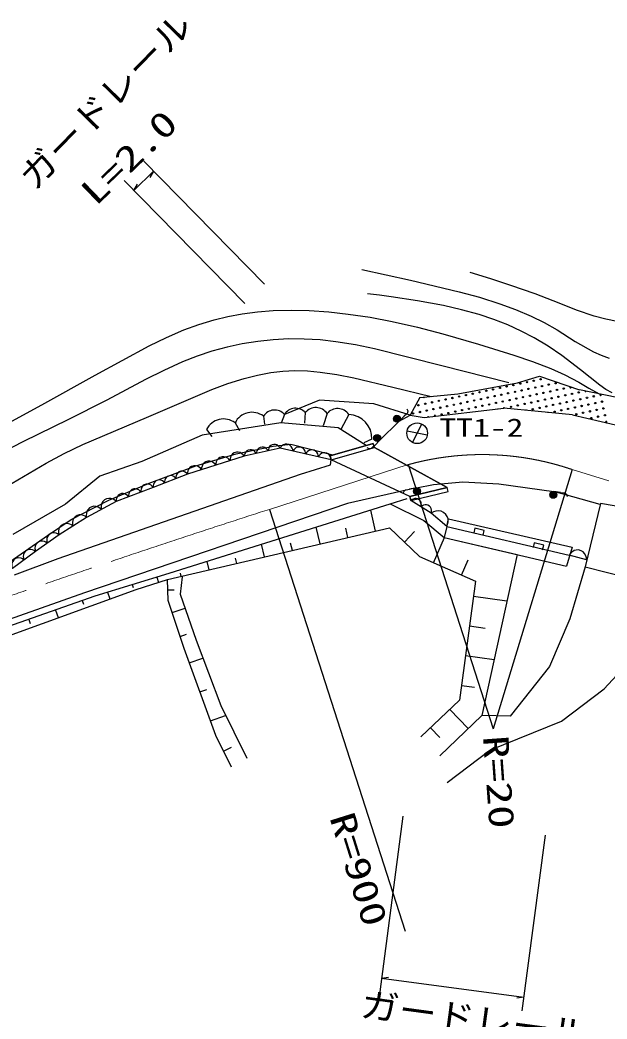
# Model space of a CAD drawing. Units: millimetres, scale not verified. Extents: x 40000 to 680000, y 20000 to 380000.
# Drawn here: x 337264 to 379604, y 260005 to 332039 of the extents above; entities that cross this region are included whole.
import ezdxf
from ezdxf.enums import TextEntityAlignment as Align

# ---------------------------------------------------------------- set-up
doc = ezdxf.new("R2010")
doc.units = ezdxf.units.MM
doc.header["$LTSCALE"] = 1000
doc.linetypes.add('CHAIN', pattern=[18.5, 12, -1.5, 3.5, -1.5])
for name, color, linetype, lineweight in [('M-BGD', 7, 'Continuous', 25), ('M-BMK', 2, 'CHAIN', 13), ('M-BMK-SRVR', 3, 'Continuous', 25), ('M-STR-STR1', 1, 'Continuous', 25)]:
    doc.layers.add(name, color=color, linetype=linetype, lineweight=lineweight)
doc.layers.add('M-BGD-HTXT', color=7, linetype='Continuous')
doc.styles.add('ＭＳ ゴシック', font='')
doc.styles.get('ＭＳ ゴシック').set_extended_font_data('MS Gothic')

# ---------------------------------------------------------------- blocks, each defined once
blk = doc.blocks.new('BUHIN268')
at = {"color": 7, "linetype": 'Continuous', "lineweight": 25}
blk.add_lwpolyline([(400, 328), (294, 396), (182, 434), (32, 458), (-95, 434), (-214, 387), (-338, 285), (-407, 178), (-456, 57), (-461, -94), (-443, -210), (-400, -328)], dxfattribs=at)
blk = doc.blocks.new('BUHIN269')
at = {"color": 7, "linetype": 'Continuous', "lineweight": 25}
blk.add_lwpolyline([(405, 324), (300, 392), (189, 433), (38, 459), (-90, 436), (-209, 391), (-335, 290), (-406, 184), (-456, 64), (-464, -88), (-447, -204), (-405, -324)], dxfattribs=at)
blk = doc.blocks.new('BUHIN270')
at = {"color": 7, "linetype": 'Continuous', "lineweight": 25}
blk.add_lwpolyline([(478, 341), (364, 426), (240, 478), (72, 517), (-75, 499), (-213, 455), (-361, 349), (-448, 233), (-512, 100), (-530, -72), (-518, -204), (-478, -341)], dxfattribs=at)
blk = doc.blocks.new('BUHIN271')
at = {"color": 7, "linetype": 'Continuous', "lineweight": 25}
blk.add_lwpolyline([(516, 319), (404, 414), (280, 476), (109, 527), (-43, 519), (-188, 483), (-348, 384), (-445, 270), (-520, 138), (-551, -37), (-548, -175), (-516, -319)], dxfattribs=at)
blk = doc.blocks.new('BUHIN272')
at = {"color": 7, "linetype": 'Continuous', "lineweight": 25}
blk.add_lwpolyline([(434, 197), (356, 282), (265, 343), (138, 400), (19, 409), (-98, 395), (-233, 334), (-320, 255), (-392, 160), (-433, 26), (-444, -81), (-434, -197)], dxfattribs=at)
blk = doc.blocks.new('BUHIN273')
at = {"color": 7, "linetype": 'Continuous', "lineweight": 25}
blk.add_lwpolyline([(400, 181), (329, 260), (245, 316), (127, 369), (18, 377), (-90, 364), (-214, 308), (-295, 236), (-361, 148), (-399, 24), (-410, -75), (-400, -181)], dxfattribs=at)
blk = doc.blocks.new('BUHIN274')
at = {"color": 7, "linetype": 'Continuous', "lineweight": 25}
blk.add_lwpolyline([(503, 192), (421, 293), (323, 368), (183, 441), (49, 459), (-83, 452), (-239, 392), (-343, 310), (-430, 207), (-486, 59), (-507, -61), (-503, -192)], dxfattribs=at)
blk = doc.blocks.new('BUHIN275')
at = {"color": 7, "linetype": 'Continuous', "lineweight": 25}
blk.add_lwpolyline([(424, 121), (365, 209), (290, 278), (181, 348), (73, 372), (-36, 375), (-167, 338), (-258, 278), (-337, 200), (-393, 83), (-418, -14), (-424, -121)], dxfattribs=at)
blk = doc.blocks.new('BUHIN276')
at = {"color": 7, "linetype": 'Continuous', "lineweight": 25}
blk.add_lwpolyline([(466, -76), (448, 37), (407, 137), (333, 254), (240, 327), (136, 379), (-9, 403), (-124, 386), (-235, 347), (-343, 259), (-411, 177), (-466, 76)], dxfattribs=at)
blk = doc.blocks.new('BUHIN328')
at = {"color": 7, "linetype": 'Continuous', "lineweight": 25}
blk.add_lwpolyline([(344, -64), (408, 281), (-281, 408), (-344, 64)], dxfattribs=at)
blk = doc.blocks.new('BUHIN365')
at = {"color": 7, "linetype": 'Continuous', "lineweight": 25}
blk.add_lwpolyline([(385, -204), (403, -100), (396, 0), (366, 124), (306, 215), (231, 292), (111, 355), (6, 374), (-104, 372), (-223, 327), (-307, 276), (-385, 204)], dxfattribs=at)
blk = doc.blocks.new('BUHIN378')
at = {"color": 7, "linetype": 'Continuous', "lineweight": 25}
for radius in [249, 220, 191, 161, 132, 97.5, 67.5, 38.8, 7.5]:
    blk.add_circle((-185, 167), radius, dxfattribs=at)

msp = doc.modelspace()

# ---------------------------------------------------------------- linework, layer by layer
at = {"layer": 'M-BGD'}
for p, q in [((354902, 312999), (346196, 321854)), ((346897, 321141), (345478, 319746)), ((346897, 321141), (346641, 320688)), ((344777, 320459), (353482, 311604)), ((345478, 319746), (345733, 320199)), ((373144, 305873), (374724, 306367)), ((374724, 306367), (377629, 305368)), ((368847, 305083), (373144, 305873)), ((366099, 304814), (365397, 303548)), ((366099, 304814), (368847, 305083)), ((384475, 303948), (377629, 305368)), ((358867, 304626), (356334, 303600)), ((362777, 304370), (358867, 304626)), ((365397, 303548), (362777, 304370)), ((366418, 303367), (372165, 304039)), ((377124, 303560), (372165, 304039)), ((354828, 303472), (354892, 302895)), ((356334, 303600), (356110, 302959)), ((357841, 303728), (357777, 302959)), ((359412, 303664), (359123, 302767)), ((360982, 303600), (360405, 302510)), ((364622, 303112), (365397, 303548)), ((364622, 303112), (364978, 303462)), ((365397, 303548), (366418, 303367)), ((377124, 303560), (385552, 301624)), ((356067, 303002), (350405, 302099)), ((352776, 302991), (353096, 302446)), ((360212, 302632), (356067, 303002)), ((362221, 301363), (360212, 302632)), ((364622, 303112), (363202, 301717)), ((350405, 302099), (346055, 300211)), ((350724, 302510), (351109, 301997)), ((352867, 300745), (355534, 301319)), ((356026, 301155), (353441, 300581)), ((355534, 301319), (356806, 301442)), ((359710, 300330), (356026, 301155)), ((356806, 301442), (359838, 300679)), ((362742, 301513), (359627, 300619)), ((359710, 300330), (362824, 301224)), ((362649, 301805), (362072, 301549)), ((362824, 301224), (362742, 301513)), ((362824, 301224), (368074, 298322)), ((362846, 301366), (363202, 301717)), ((353441, 300581), (349337, 299284)), ((349953, 299883), (352867, 300745)), ((359627, 300619), (359710, 300330)), ((346055, 300211), (343019, 299145)), ((346589, 298652), (349953, 299883)), ((357505, 299280), (359670, 299974)), ((359670, 299974), (359710, 300330)), ((365373, 297678), (359710, 300330)), ((365272, 299979), (371399, 280936)), ((340015, 293198), (357505, 299280)), ((343019, 299145), (340557, 297134)), ((349337, 299284), (346875, 298340)), ((377080, 299626), (371399, 280936)), ((343676, 297421), (346589, 298652)), ((346875, 298340), (344208, 297314)), ((365857, 298306), (360892, 297171)), ((365857, 298306), (365366, 298209)), ((368074, 298322), (365373, 297678)), ((368143, 298031), (368074, 298322)), ((348017, 292148), (365199, 297530)), ((365373, 297678), (365443, 297386)), ((365443, 297386), (368143, 298031)), ((376257, 297978), (375762, 298047)), ((379114, 297092), (375762, 298047)), ((340557, 297134), (336746, 294939)), ((340967, 296026), (343676, 297421)), ((360892, 297171), (341930, 290735)), ((344208, 297314), (342074, 296163)), ((348096, 292172), (363965, 297143)), ((363965, 297143), (366392, 295961)), ((366932, 296483), (365443, 297386)), ((379128, 297187), (378036, 292606)), ((382171, 296638), (379128, 297187)), ((342074, 296163), (340084, 294912)), ((355250, 296754), (365039, 266330)), ((362918, 295191), (362565, 296705)), ((368040, 295513), (366932, 296483)), ((368040, 295513), (368171, 296059)), ((368171, 296059), (377086, 294035)), ((339244, 294877), (340967, 296026)), ((347893, 291685), (363920, 295425)), ((358912, 294256), (358628, 295471)), ((360915, 294724), (360756, 295406)), ((363920, 295425), (366079, 293346)), ((366392, 295961), (367857, 294734)), ((368040, 295513), (367857, 294734)), ((368040, 295513), (376875, 293442)), ((336558, 292994), (339244, 294877)), ((340084, 294912), (338389, 293716)), ((364999, 294386), (365730, 295145)), ((367090, 292901), (367894, 294725)), ((367857, 294734), (373122, 293500)), ((367857, 294734), (376692, 292663)), ((354905, 293321), (354691, 294238)), ((356908, 293789), (356784, 294322)), ((377086, 294035), (376692, 292663)), ((338389, 293716), (336716, 292499)), ((336866, 292042), (340015, 293198)), ((352902, 292854), (352812, 293238)), ((366079, 293346), (370123, 291564)), ((373122, 293500), (370576, 281896)), ((378125, 293104), (376875, 293442)), ((350898, 292386), (350754, 293005)), ((369112, 292010), (369598, 293111)), ((378036, 292606), (376925, 288867)), ((378036, 292606), (381050, 291845)), ((342699, 290511), (348017, 292148)), ((347131, 291875), (347251, 291485)), ((348958, 291884), (348821, 290650)), ((348895, 291919), (348840, 292154)), ((345358, 291330), (345420, 291128)), ((345645, 290985), (347893, 291685)), ((347953, 290193), (347893, 291685)), ((370123, 291564), (368956, 282992)), ((341930, 290735), (320911, 283393)), ((335255, 287221), (345645, 290985)), ((335909, 288139), (342699, 290511)), ((343586, 290784), (343737, 290293)), ((347923, 290939), (348390, 290958)), ((348821, 290650), (349964, 287314)), ((369977, 290493), (372390, 290164)), ((341741, 290172), (341835, 289906)), ((349095, 286720), (347953, 290193)), ((348238, 289325), (349170, 289631)), ((339824, 289495), (340018, 288946)), ((376925, 288867), (375448, 285421)), ((337907, 288817), (338007, 288535)), ((369686, 288350), (370805, 288197)), ((348810, 287588), (349286, 287745)), ((379387, 283821), (382833, 287513)), ((351381, 280458), (349095, 286720)), ((349964, 287314), (351746, 282606)), ((349476, 285676), (350449, 286031)), ((369394, 286207), (371460, 285925)), ((375448, 285421), (372618, 281852)), ((369102, 284064), (370049, 283935)), ((376310, 281483), (379387, 283821)), ((350238, 283589), (350737, 283771)), ((351746, 282606), (353620, 278813)), ((368956, 282992), (366187, 280344)), ((351000, 281502), (352094, 281901)), ((370576, 281896), (367551, 278973)), ((368264, 282330), (369590, 280943)), ((372618, 281852), (370576, 281896)), ((366879, 281006), (367546, 280309)), ((371141, 279391), (376310, 281483)), ((352523, 278173), (351381, 280458)), ((351952, 279315), (352521, 279600)), ((368064, 277052), (371141, 279391)), ((364887, 274628), (363208, 261957)), ((373475, 260596), (375155, 273267)), ((363339, 262948), (363854, 263025)), ((363339, 262948), (373607, 261587)), ((373607, 261587), (373092, 261511))]:
    msp.add_line(p, q, dxfattribs=at)
for points in [[(361918, 314051), (365429, 313280), (368944, 312447), (370412, 312044), (371871, 311581), (373006, 311162), (374122, 310686), (375080, 310215), (376017, 309686), (377313, 308868), (378624, 308111), (379186, 307859), (379770, 307663)], [(392248, 310766), (389669, 310708), (387073, 310590), (384511, 310364), (381947, 310199), (381146, 310224), (380343, 310309), (379511, 310469), (378686, 310688), (377414, 311117), (376141, 311611), (374417, 312283), (372677, 312897), (371216, 313376), (369745, 313841)], [(379987, 305146), (379530, 305394), (379078, 305711), (377703, 306823), (376349, 307842), (375358, 308511), (374360, 309113), (373424, 309610), (372456, 310056), (371441, 310452), (370387, 310799), (369114, 311148), (367800, 311445), (365931, 311787), (364029, 312073), (363184, 312190), (362338, 312304)], [(335891, 302678), (338841, 304285), (342677, 306438), (346572, 308555), (347824, 309152), (349094, 309690), (350169, 310085), (351261, 310422), (352263, 310669), (353279, 310858), (354398, 311001), (355527, 311084), (356824, 311115), (358124, 311085), (359540, 310991), (360945, 310837), (362528, 310600), (364100, 310304), (365935, 309890), (367758, 309417), (370329, 308670), (372883, 307864), (374220, 307418), (375542, 306913), (376565, 306444), (377563, 305919), (378304, 305502), (379041, 305075)], [(372528, 305887), (367699, 307103), (362836, 308334), (361454, 308617), (360054, 308842), (358913, 308969), (357764, 309035), (356651, 309038), (355536, 308980), (354414, 308861), (353299, 308683), (352196, 308446), (351110, 308150), (350044, 307797), (348992, 307385), (347644, 306776), (346320, 306113), (343532, 304630), (340717, 303200), (337529, 301651), (334366, 300047)], [(336288, 298403), (339149, 300095), (340459, 300783), (341802, 301420), (346399, 303381), (351095, 305407), (352255, 305832), (353431, 306198), (354394, 306439), (355361, 306620), (356217, 306722), (357088, 306764), (358002, 306741), (358919, 306656), (360126, 306472), (361343, 306225), (364153, 305554), (366925, 304895)], [(365159, 303991), (365188, 303955), (365213, 303908), (365229, 303853), (365231, 303809), (365225, 303758), (365208, 303710), (365185, 303671), (365156, 303638), (364978, 303462)], [(362846, 301366), (362667, 301191), (362628, 301160), (362587, 301137), (362538, 301123), (362490, 301118), (362438, 301125), (362391, 301139), (362346, 301166), (362314, 301194)], [(365857, 298306), (367090, 298550), (369215, 298729), (371794, 298603), (375762, 298047)], [(364924, 297867), (364920, 297913), (364925, 297967), (364942, 298021), (364964, 298058), (364997, 298098), (365038, 298129), (365079, 298149), (365121, 298161), (365366, 298209)], [(376257, 297978), (376504, 297943), (376553, 297931), (376596, 297913), (376637, 297882), (376670, 297847), (376697, 297802), (376714, 297756), (376719, 297704), (376717, 297661)], [(368040, 295513), (368110, 295677), (368138, 295843), (368137, 296059), (368073, 296232), (367979, 296388), (367808, 296538), (367641, 296611), (367461, 296651), (367246, 296624), (367088, 296571), (366932, 296483)], [(378125, 293104), (378117, 293260), (378075, 293402), (377991, 293573), (377873, 293685), (377739, 293772), (377545, 293824), (377386, 293817), (377228, 293780), (377069, 293675), (376964, 293573), (376875, 293442)]]:
    msp.add_lwpolyline(points, dxfattribs=at)
for centre, radius in [((374809, 306132), 49.8), ((371386, 305405), 49.8), ((371875, 305509), 49.8), ((372364, 305613), 49.8), ((372853, 305716), 49.8), ((373342, 305820), 49.8), ((373831, 305924), 49.8), ((373935, 305435), 49.8), ((374320, 306028), 49.8), ((374424, 305539), 49.8), ((374913, 305643), 49.8), ((375402, 305747), 49.8), ((375891, 305851), 49.8), ((376484, 305466), 49.8), ((367962, 304677), 49.8), ((368451, 304781), 49.8), ((368940, 304885), 49.8), ((369429, 304989), 49.8), ((369918, 305093), 49.8), ((370407, 305197), 49.8), ((370511, 304708), 49.8), ((370897, 305301), 49.8), ((371000, 304812), 49.8), ((371490, 304916), 49.8), ((371979, 305019), 49.8), ((372468, 305123), 49.8), ((372957, 305227), 49.8), ((373061, 304738), 49.8), ((373446, 305331), 49.8), ((373550, 304842), 49.8), ((374039, 304946), 49.8), ((374528, 305050), 49.8), ((375017, 305154), 49.8), ((375121, 304665), 49.8), ((375506, 305258), 49.8), ((375610, 304769), 49.8), ((375995, 305362), 49.8), ((376099, 304873), 49.8), ((376588, 304977), 49.8), ((377077, 305081), 49.8), ((377566, 305185), 49.8), ((377670, 304696), 49.8), ((378159, 304800), 49.8), ((378648, 304904), 49.8), ((366006, 304261), 49.8), ((366495, 304365), 49.8), ((366984, 304469), 49.8), ((367088, 303980), 49.8), ((367473, 304573), 49.8), ((367577, 304084), 49.8), ((368066, 304188), 49.8), ((368555, 304292), 49.8), ((369044, 304396), 49.8), ((369533, 304500), 49.8), ((369637, 304011), 49.8), ((370022, 304604), 49.8), ((370126, 304115), 49.8), ((370615, 304219), 49.8), ((371104, 304322), 49.8), ((371594, 304426), 49.8), ((372083, 304530), 49.8), ((372572, 304634), 49.8), ((372676, 304145), 49.8), ((373165, 304249), 49.8), ((373654, 304353), 49.8), ((374143, 304457), 49.8), ((374247, 303968), 49.8), ((374632, 304561), 49.8), ((374736, 304072), 49.8), ((375225, 304176), 49.8), ((375714, 304280), 49.8), ((376203, 304384), 49.8), ((376692, 304488), 49.8), ((376796, 303999), 49.8), ((377181, 304592), 49.8), ((377285, 304103), 49.8), ((377774, 304207), 49.8), ((378263, 304311), 49.8), ((378752, 304415), 49.8), ((379241, 304519), 49.8), ((379345, 304030), 49.8), ((365621, 303668), 49.8), ((366110, 303772), 49.8), ((366599, 303876), 49.8), ((367681, 303595), 49.8), ((368170, 303699), 49.8), ((368659, 303803), 49.8), ((369148, 303907), 49.8), ((375818, 303791), 49.8), ((376307, 303895), 49.8), ((377389, 303614), 49.8), ((377878, 303718), 49.8), ((378367, 303822), 49.8), ((378471, 303333), 49.8), ((378856, 303926), 49.8), ((378960, 303437), 49.8), ((379449, 303541), 49.8), ((365905, 298062), 249), ((365905, 298062), 220), ((365905, 298062), 191), ((365905, 298062), 161), ((365905, 298062), 132), ((365905, 298062), 97.5), ((365905, 298062), 67.5), ((365905, 298062), 38.8), ((365905, 298062), 7.5), ((375727, 297801), 249), ((375727, 297801), 220), ((375727, 297801), 191), ((375727, 297801), 161), ((375727, 297801), 132), ((375727, 297801), 97.5), ((375727, 297801), 67.5), ((375727, 297801), 38.8), ((375727, 297801), 7.5)]:
    msp.add_circle(centre, radius, dxfattribs=at)
for centre, radius, start, end in [((376973, 305570), 49.8, 134.63102, 7.40811), ((366391, 304854), 49.8, 198.92548, 352.26907), ((378055, 305289), 49.8, 179.02226, 337.53945), ((379138, 305008), 49.8, 99.99194, 56.56976), ((357136, 303099), 945, 41.73441, 147.99462), ((358602, 303107), 982, 34.53259, 140.7928), ((360173, 303043), 982, 34.53259, 140.7928), ((371697, 303937), 49.8, 75.68446, 117.64196), ((372187, 304041), 49.8, 349.11873, 186.73283), ((351946, 301913), 1360, 52.416, 153.96523), ((353998, 302394), 1360, 52.416, 153.96523), ((355629, 302971), 945, 41.73441, 147.99462), ((360900, 301852), 1750, 358.46769, 87.29012), ((366703, 303387), 49.8, 22.70429, 170.62214), ((367192, 303491), 49.8, 325.46987, 227.85655), ((373758, 303864), 49.8, 18.95515, 150.00749), ((375329, 303687), 49.8, 61.70356, 107.25909), ((379553, 303051), 49.8, 269.08776, 245.03911)]:
    msp.add_arc(centre, radius, start, end, dxfattribs=at)
at = {"layer": 'M-BMK'}
for p, q in [((365272, 299979), (355250, 296754)), ((415130, 288060), (377080, 299626))]:
    msp.add_line(p, q, dxfattribs=at)
for centre, radius, start, end in [((370605, 280703), 20000, 71.11163, 105.46567), ((630902, -559993), 900000, 107.83517, 110.63446)]:
    msp.add_arc(centre, radius, start, end, dxfattribs=at)
at = {"layer": 'M-BMK-SRVR'}
for p, q in [((365572, 301576), (366249, 302906)), ((366643, 302101), (365178, 302381))]:
    msp.add_line(p, q, dxfattribs=at)
msp.add_circle((365910, 302243), 746, dxfattribs=at)
at = {"layer": 'M-STR-STR1'}
for p, q in [((359627, 300619), (362742, 301513)), ((359710, 300330), (362824, 301224)), ((362824, 301224), (362742, 301513)), ((368074, 298322), (362824, 301224)), ((359710, 300330), (359627, 300619)), ((365373, 297678), (359710, 300330)), ((365373, 297678), (368074, 298322)), ((368143, 298031), (368074, 298322)), ((365443, 297386), (365373, 297678)), ((365443, 297386), (368143, 298031))]:
    msp.add_line(p, q, dxfattribs=at)

# ---------------------------------------------------------------- block references
at = {"layer": 'M-BGD', "rotation": 356.62464}
for name, p in [('BUHIN378', (364622, 303112)), ('BUHIN378', (363202, 301717)), ('BUHIN275', (354734, 300868)), ('BUHIN275', (355595, 301059)), ('BUHIN276', (356487, 301052)), ('BUHIN276', (357408, 300846)), ('BUHIN274', (351902, 300094)), ('BUHIN274', (352928, 300419)), ('BUHIN275', (353872, 300677)), ('BUHIN276', (358328, 300640)), ('BUHIN276', (359249, 300434)), ('BUHIN274', (349850, 299446)), ('BUHIN274', (350876, 299770)), ('BUHIN273', (348106, 298812)), ('BUHIN273', (348927, 299127)), ('BUHIN272', (345541, 297827)), ('BUHIN272', (346430, 298169)), ('BUHIN273', (347285, 298497)), ('BUHIN271', (343674, 297026)), ('BUHIN272', (344652, 297485)), ('BUHIN365', (365815, 297160)), ('BUHIN271', (342607, 296451)), ('BUHIN365', (366560, 296709)), ('BUHIN270', (341576, 295850)), ('BUHIN270', (340581, 295225)), ('BUHIN328', (370330, 294976)), ('BUHIN269', (339660, 294613)), ('BUHIN269', (338813, 294015)), ('BUHIN328', (374618, 293921)), ('BUHIN268', (337135, 292803)), ('BUHIN268', (337971, 293412))]:
    msp.add_blockref(name, p, dxfattribs=at)

# ---------------------------------------------------------------- texts
at = {"layer": 'M-BGD-HTXT', "style": 'ＭＳ ゴシック'}
for s, rotation, width, p in [('ガードレール', 45.7, 1.1, (338710, 319289)), ('L=2.0', 43.9, 1.35, (343109, 318164)), ('R=20', 274.1, 1.35, (370108, 280358)), ('R=900', 287.4, 1.35, (359048, 274381)), ('ガードレール', 352.3, 1.1, (361672, 259647))]:
    msp.add_text(s, height=1833, rotation=rotation, dxfattribs=dict(at, width=width)).set_placement(p, align=Align.BOTTOM_LEFT)
at = {"layer": 'M-BGD-HTXT', "style": 'ＭＳ ゴシック', "width": 1.35}
msp.add_text('TT1-2', height=1320, dxfattribs=at).set_placement((367512, 301590), align=Align.BOTTOM_LEFT)

doc.saveas('drawing.dxf')
